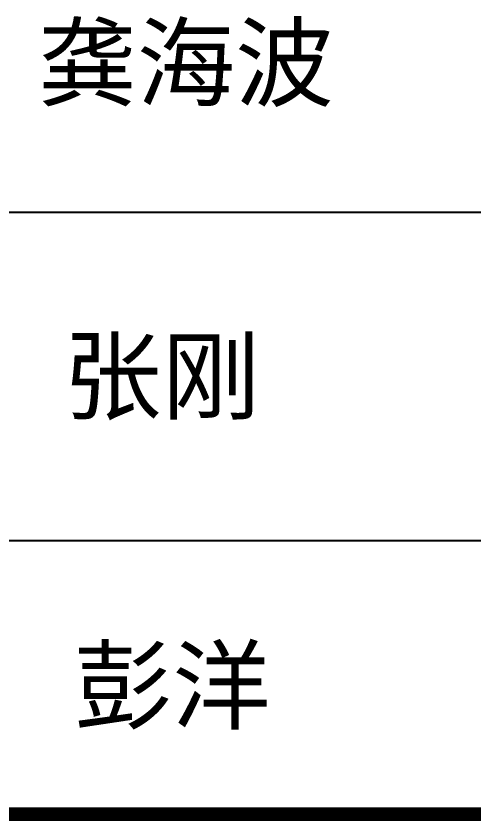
# Model space of a CAD drawing. Extents: x 19118 to 566552, y -1188739 to 92943.
# Drawn here: x 228321 to 230821, y -525790 to -521394 of the extents above; entities that cross this region are included whole.
import ezdxf

# ---------------------------------------------------------------- set-up
doc = ezdxf.new("R2010")
doc.units = 0
doc.header["$LTSCALE"] = 1000
doc.header["$MEASUREMENT"] = 0
doc.layers.add('图框', color=4, linetype='CONTINUOUS')
doc.styles.add('STYLE-黑体', font='simhei.ttf')

msp = doc.modelspace()

# ---------------------------------------------------------------- linework, layer by layer
at = {"layer": '图框', "color": 0}
for p, q in [((224947.8, -522466.19), (233961.65, -522466.19)), ((224947.8, -524258.99), (233961.65, -524258.99))]:
    msp.add_line(p, q, dxfattribs=at)
at = {"layer": '图框', "color": 0, "const_width": 75}
msp.add_lwpolyline([(224947.8, -525752.99), (233961.65, -525752.99)], dxfattribs=at)

# ---------------------------------------------------------------- texts
at = {"layer": '图框', "color": 4, "style": 'STYLE-黑体'}
for s, p in [('龚海波', (228441.15, -521846.84)), ('张刚', (228577.52, -523557.69)), ('彭洋', (228635.06, -525248.61))]:
    msp.add_text(s, height=394.416, dxfattribs=at).set_placement(p)

doc.saveas('drawing.dxf')
